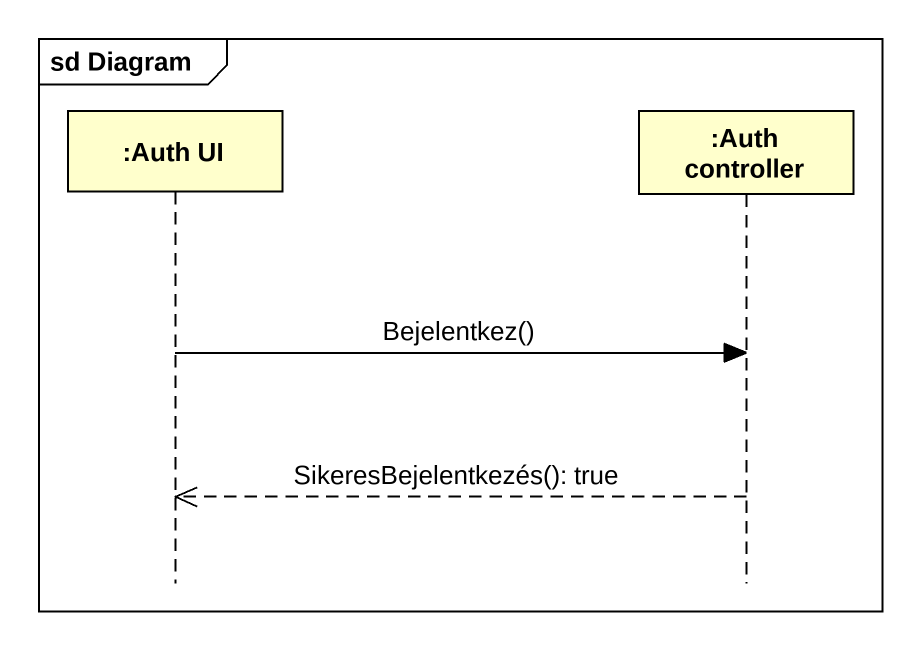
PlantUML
@startuml
mainframe sd Diagram
hide footbox
participant ":Auth UI" as Auth_UI
participant ":Auth controller" as Auth_controller

Auth_UI -> Auth_controller : Bejelentkez()
Auth_controller -->> Auth_UI : SikeresBejelentkezés(): true
@enduml
